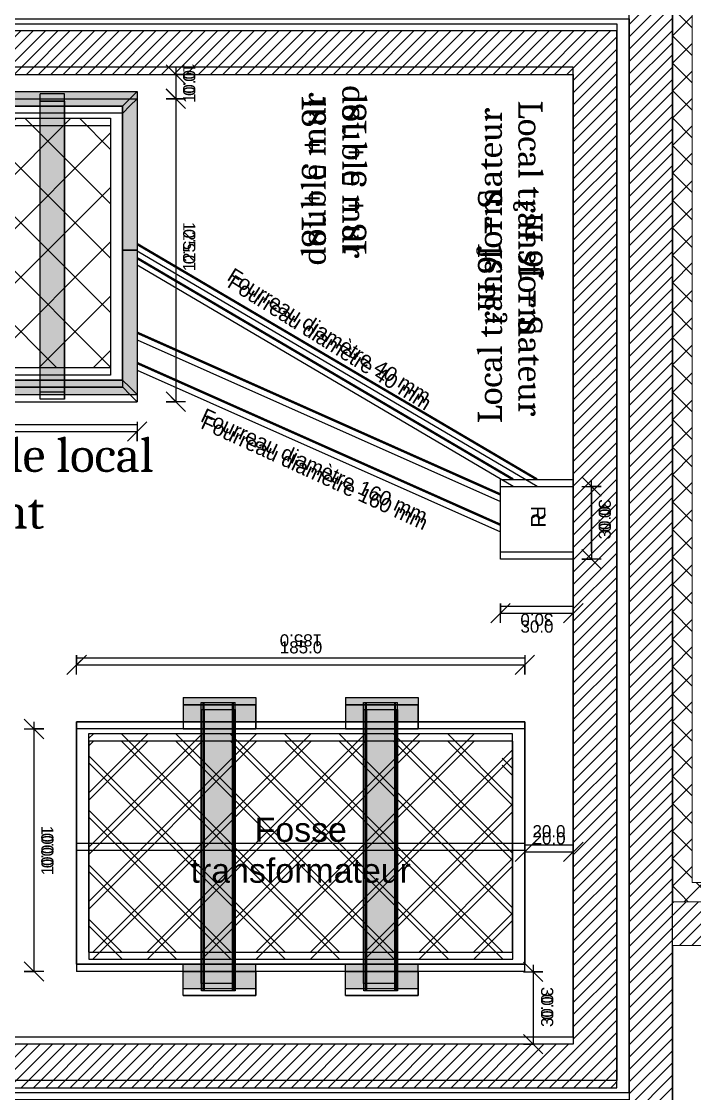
# Model space of a CAD drawing. Header units: centimetres. Extents: x 1724 to 19617, y -6503 to 8072.
# Drawn here: x 4019.2 to 4297, y 4561.4 to 5003.6 of the extents above; entities that cross this region are included whole.
import ezdxf

# ---------------------------------------------------------------- set-up
doc = ezdxf.new("R2010")
doc.units = ezdxf.units.CM
doc.linetypes.add('prlm_ef', pattern=[0.165, 0.1, -0.065])
doc.linetypes.add('VW-01', pattern=[0.41656, 0.20828, -0.20828])
doc.layers.add('B GÈnÈral', color=7, linetype='Continuous', lineweight=5)
for name, color, linetype in [('B Général', 252, 'Continuous'), ('C ANNOTATIONS-prestations', 252, 'Continuous'), ('prlm-MOD', 64, 'Continuous'), ('prlm-MOD-EL', 190, 'Continuous')]:
    doc.layers.add(name, color=color, linetype=linetype)
doc.styles.add('Arial', font='arial.ttf')
doc.styles.add('Cambria (bold italic)', font='cambriaz.ttf')
doc.styles.add('prlm-mod', font='cambriaz.ttf', dxfattribs={"height": 18})
doc.styles.add('texte courant 100', font='arial.ttf', dxfattribs={"height": 25})
pattern_1 = [(45, (0.0456, -2.938), (2.4253472, -2.6458333), [])]

# ---------------------------------------------------------------- blocks, each defined once
blk = doc.blocks.new('Groupe-129-1')
at = {"layer": 'C ANNOTATIONS-prestations'}
for p, q in [((4082.89, 4984.51), (4082.89, 4974.92)), ((3961.95, 4974.71), (4066.95, 4974.71)), ((4036.95, 4973.71), (4026.95, 4973.71)), ((4026.95, 4850.71), (4026.95, 4973.71)), ((4036.95, 4850.71), (4036.95, 4973.71)), ((4063.95, 4971.71), (4060.95, 4968.71)), ((4060.95, 4968.71), (4063.95, 4971.71)), ((4066.95, 4974.71), (4063.95, 4971.71)), ((4063.95, 4971.71), (4066.95, 4974.71)), ((4066.95, 4974.71), (4066.95, 4912.21)), ((4082.89, 4974.51), (4082.89, 4849.92)), ((4060.95, 4968.71), (3961.95, 4968.71)), ((4060.95, 4912.21), (4060.95, 4968.71)), ((4060.95, 4855.71), (4060.95, 4912.21)), ((4066.95, 4912.21), (4066.95, 4849.71)), ((4231.98, 4814.75), (4066.95, 4911.82)), ((4222.12, 4814.75), (4066.95, 4906.02)), ((4066.95, 4875.26), (4216.95, 4808.5)), ((4066.95, 4862.75), (4216.95, 4795.99)), ((4060.95, 4855.71), (3961.95, 4855.71)), ((4063.95, 4852.71), (4060.95, 4855.71)), ((4063.95, 4852.71), (4060.95, 4855.71)), ((4066.95, 4849.71), (4063.95, 4852.71)), ((4066.95, 4849.71), (4063.95, 4852.71)), ((3961.95, 4849.71), (4066.95, 4849.71)), ((4036.95, 4850.71), (4026.95, 4850.71)), ((3857.15, 4837.41), (4066.75, 4837.41)), ((4254.41, 4814.55), (4254.41, 4784.91)), ((4217.15, 4762.45), (4246.75, 4762.45)), ((4041.95, 4741.16), (4226.95, 4741.16)), ((4085.95, 4724.71), (4085.95, 4714.71)), ((4085.95, 4724.71), (4115.95, 4724.71)), ((4115.95, 4724.71), (4115.95, 4714.71)), ((4152.95, 4724.71), (4152.95, 4714.71)), ((4152.95, 4724.71), (4182.95, 4724.71)), ((4182.95, 4724.71), (4182.95, 4714.71)), ((4093.43, 4722.71), (4107.43, 4722.71)), ((4093.43, 4606.71), (4093.43, 4722.71)), ((4094.2, 4606.71), (4094.2, 4722.71)), ((4094.61, 4606.71), (4094.61, 4722.71)), ((4106.26, 4606.71), (4106.26, 4722.71)), ((4106.67, 4606.71), (4106.67, 4722.71)), ((4107.43, 4606.71), (4107.43, 4722.71)), ((4160.43, 4722.71), (4174.43, 4722.71)), ((4160.43, 4606.71), (4160.43, 4722.71)), ((4161.2, 4606.71), (4161.2, 4722.71)), ((4161.61, 4606.71), (4161.61, 4722.71)), ((4173.26, 4606.71), (4173.26, 4722.71)), ((4173.67, 4606.71), (4173.67, 4722.71)), ((4174.43, 4606.71), (4174.43, 4722.71)), ((4024.34, 4714.71), (4024.34, 4614.71)), ((4226.95, 4714.71), (4041.95, 4714.71)), ((4041.95, 4714.71), (4041.95, 4614.71)), ((4085.95, 4714.71), (4115.95, 4714.71)), ((4152.95, 4714.71), (4182.95, 4714.71)), ((4226.95, 4614.71), (4226.95, 4714.71)), ((4046.95, 4707.79), (4048.88, 4709.71)), ((4046.95, 4685.34), (4071.33, 4709.71)), ((4046.95, 4662.89), (4093.78, 4709.71)), ((4046.95, 4640.44), (4116.23, 4709.71)), ((4221.95, 4709.71), (4046.95, 4709.71)), ((4046.95, 4709.71), (4046.95, 4619.71)), ((4048.68, 4619.71), (4138.68, 4709.71)), ((4060.48, 4709.71), (4150.48, 4619.71)), ((4071.13, 4619.71), (4161.13, 4709.71)), ((4082.94, 4709.71), (4172.94, 4619.71)), ((4093.58, 4619.71), (4183.58, 4709.71)), ((4105.39, 4709.71), (4195.39, 4619.71)), ((4116.03, 4619.71), (4206.03, 4709.71)), ((4127.84, 4709.71), (4217.84, 4619.71)), ((4150.29, 4709.71), (4221.95, 4638.05)), ((4172.74, 4709.71), (4221.95, 4660.5)), ((4195.19, 4709.71), (4221.95, 4682.95)), ((4221.95, 4619.71), (4221.95, 4709.71)), ((4138.48, 4619.71), (4221.95, 4703.18)), ((4046.95, 4700.8), (4128.03, 4619.71)), ((4217.64, 4699.71), (4221.95, 4695.4)), ((4160.93, 4619.71), (4221.95, 4680.73)), ((4046.95, 4678.35), (4105.58, 4619.71)), ((4041.95, 4664.71), (4226.95, 4664.71)), ((4227.15, 4664.01), (4246.75, 4664.01)), ((4183.38, 4619.71), (4221.95, 4658.28)), ((4046.95, 4655.9), (4083.13, 4619.71)), ((4205.83, 4619.71), (4221.95, 4635.83)), ((4046.95, 4633.45), (4060.68, 4619.71)), ((4046.95, 4619.71), (4221.95, 4619.71)), ((4226.95, 4614.71), (4041.95, 4614.71)), ((4085.95, 4604.71), (4085.95, 4614.71)), ((4085.95, 4614.71), (4115.95, 4614.71)), ((4115.95, 4604.71), (4115.95, 4614.71)), ((4152.95, 4604.71), (4152.95, 4614.71)), ((4152.95, 4614.71), (4182.95, 4614.71)), ((4182.95, 4604.71), (4182.95, 4614.71)), ((4230.37, 4614.51), (4230.37, 4584.91)), ((4085.95, 4604.71), (4115.95, 4604.71)), ((4094.2, 4606.71), (4093.43, 4606.71)), ((4094.61, 4606.71), (4094.2, 4606.71)), ((4106.26, 4606.71), (4094.61, 4606.71)), ((4106.67, 4606.71), (4106.26, 4606.71)), ((4107.43, 4606.71), (4106.67, 4606.71)), ((4152.95, 4604.71), (4182.95, 4604.71)), ((4161.2, 4606.71), (4160.43, 4606.71)), ((4161.61, 4606.71), (4161.2, 4606.71)), ((4173.26, 4606.71), (4161.61, 4606.71)), ((4173.67, 4606.71), (4173.26, 4606.71)), ((4174.43, 4606.71), (4173.67, 4606.71)), ((4246.95, 4584.71), (3846.95, 4584.71))]:
    blk.add_line(p, q, dxfattribs=at)
at = {"layer": 'C ANNOTATIONS-prestations', "flags": 128}
for points in [[(3851.95, 4561.71), (3851.95, 4543.71), (4287.95, 4543.71), (4287.95, 5025.71), (3851.95, 5025.71), (3851.95, 5007.71), (4269.95, 5007.71), (4269.95, 4561.71), (3851.95, 4561.71)], [(4264.95, 4566.71), (4264.95, 5002.71), (3830.95, 5002.71), (3830.95, 4844.71), (3846.95, 4844.71), (3846.95, 4984.71), (4246.95, 4984.71), (4246.95, 4584.71), (3846.95, 4584.71), (3846.95, 4729.71), (3830.95, 4729.71), (3830.95, 4566.71)], [(4063.95, 4971.71), (4060.95, 4968.71), (3961.95, 4968.71), (3961.95, 4974.71), (4066.95, 4974.71)], [(4036.95, 4850.71), (4026.95, 4850.71), (4026.95, 4973.71), (4036.95, 4973.71)], [(4063.95, 4971.71), (4066.95, 4974.71), (4066.95, 4912.21), (4060.95, 4912.21), (4060.95, 4968.71)], [(3862.95, 4855.71), (4060.95, 4855.71), (4060.95, 4968.71), (3862.95, 4968.71)], [(3867.95, 4860.71), (3867.95, 4963.71), (4055.95, 4963.71), (4055.95, 4860.71)], [(4063.95, 4852.71), (4060.95, 4855.71), (4060.95, 4912.21), (4066.95, 4912.21), (4066.95, 4849.71)], [(4063.95, 4852.71), (4060.95, 4855.71), (3961.95, 4855.71), (3961.95, 4849.71), (4066.95, 4849.71)], [(4216.95, 4814.75), (4246.95, 4814.75), (4246.95, 4784.75), (4216.95, 4784.75)], [(4085.95, 4724.71), (4085.95, 4714.71), (4115.95, 4714.71), (4115.95, 4724.71)], [(4152.95, 4724.71), (4152.95, 4714.71), (4182.95, 4714.71), (4182.95, 4724.71)], [(4094.2, 4606.71), (4093.43, 4606.71), (4093.43, 4722.71), (4094.2, 4722.71)], [(4094.61, 4606.71), (4094.2, 4606.71), (4094.2, 4722.71), (4094.61, 4722.71)], [(4106.26, 4606.71), (4094.61, 4606.71), (4094.61, 4722.71), (4106.26, 4722.71)], [(4106.67, 4606.71), (4106.26, 4606.71), (4106.26, 4722.71), (4106.67, 4722.71)], [(4107.43, 4606.71), (4106.67, 4606.71), (4106.67, 4722.71), (4107.43, 4722.71)], [(4161.2, 4606.71), (4160.43, 4606.71), (4160.43, 4722.71), (4161.2, 4722.71)], [(4161.61, 4606.71), (4161.2, 4606.71), (4161.2, 4722.71), (4161.61, 4722.71)], [(4173.26, 4606.71), (4161.61, 4606.71), (4161.61, 4722.71), (4173.26, 4722.71)], [(4173.67, 4606.71), (4173.26, 4606.71), (4173.26, 4722.71), (4173.67, 4722.71)], [(4174.43, 4606.71), (4173.67, 4606.71), (4173.67, 4722.71), (4174.43, 4722.71)], [(4085.95, 4604.71), (4085.95, 4614.71), (4115.95, 4614.71), (4115.95, 4604.71)], [(4152.95, 4604.71), (4152.95, 4614.71), (4182.95, 4614.71), (4182.95, 4604.71)]]:
    blk.add_lwpolyline(points, close=True, dxfattribs=at)
for points in [[(4078.89, 4984.71), (4086.89, 4984.71), (4082.89, 4984.71), (4086.89, 4980.71), (4078.89, 4988.71)], [(4086.89, 4974.72), (4078.89, 4974.72), (4082.89, 4974.72), (4078.89, 4978.72), (4086.89, 4970.72)], [(4078.89, 4974.71), (4086.89, 4974.71), (4082.89, 4974.71), (4086.89, 4970.71), (4078.89, 4978.71)], [(4086.89, 4849.72), (4078.89, 4849.72), (4082.89, 4849.72), (4078.89, 4853.72), (4086.89, 4845.72)], [(4066.95, 4841.41), (4066.95, 4833.41), (4066.95, 4837.41), (4062.95, 4833.41), (4070.95, 4841.41)], [(4250.41, 4814.75), (4258.41, 4814.75), (4254.41, 4814.75), (4258.41, 4810.75), (4250.41, 4818.75)], [(4258.41, 4784.71), (4250.41, 4784.71), (4254.41, 4784.71), (4250.41, 4788.71), (4258.41, 4780.71)], [(4216.95, 4758.45), (4216.95, 4766.45), (4216.95, 4762.45), (4220.95, 4766.45), (4212.95, 4758.45)], [(4246.95, 4766.45), (4246.95, 4758.45), (4246.95, 4762.45), (4242.95, 4758.45), (4250.95, 4766.45)], [(4041.95, 4737.16), (4041.95, 4745.16), (4041.95, 4741.16), (4045.95, 4745.16), (4037.95, 4737.16)], [(4226.95, 4745.16), (4226.95, 4737.16), (4226.95, 4741.16), (4222.95, 4737.16), (4230.95, 4745.16)], [(4020.34, 4714.71), (4028.34, 4714.71), (4024.34, 4714.71), (4028.34, 4710.71), (4020.34, 4718.71)], [(4226.95, 4660.01), (4226.95, 4668.01), (4226.95, 4664.01), (4230.95, 4668.01), (4222.95, 4660.01)], [(4246.95, 4668.01), (4246.95, 4660.01), (4246.95, 4664.01), (4242.95, 4660.01), (4250.95, 4668.01)], [(4028.34, 4614.71), (4020.34, 4614.71), (4024.34, 4614.71), (4020.34, 4618.71), (4028.34, 4610.71)], [(4226.37, 4614.51), (4234.37, 4614.51), (4230.37, 4614.51), (4234.37, 4610.51), (4226.37, 4618.51)], [(4234.37, 4584.71), (4226.37, 4584.71), (4230.37, 4584.71), (4226.37, 4588.71), (4234.37, 4580.71)]]:
    blk.add_lwpolyline(points, dxfattribs=at)
at = {"layer": 'C ANNOTATIONS-prestations', "line_spacing_factor": 1.002709, "style": 'Arial'}
for s, insert, char_height, attachment_point, rotation in [('10.0', (4088.43, 4979.72), 5.007, 5, 90), ('125.0', (4088.43, 4912.22), 5.007, 5, 90), ('Fourreau diamètre 40 mm', (4106.88, 4902.39), 6.0078, 1, 327.9619), ('Fourreau diamètre 160 mm', (4095.25, 4844.42), 6.0078, 1, 335.345), ('30.0', (4259.95, 4799.73), 5.007, 5, 90), ('100.0', (4029.88, 4663.08), 5.007, 5, 90), ('30.0', (4236.17, 4598.56), 5.007, 5, 90)]:
    blk.add_mtext(s, dxfattribs=dict(at, insert=insert, char_height=char_height, attachment_point=attachment_point, rotation=rotation))
at = {"layer": 'C ANNOTATIONS-prestations', "attachment_point": 5, "rotation": 90}
for s, insert, char_height, width, line_spacing_factor, style in [('double mur 18 + 5 + 18 ', (4148.21, 4941.62), 9.9931, 77.9863, 1.004714, 'Cambria (bold italic)'), ('Local transformateur\\PS = 16 m²', (4220.92, 4905.88), 9.9931, 145.1437, 1.004714, 'Cambria (bold italic)'), ('R', (4232.5, 4800.79), 6.01, 5.0123, 1.002709, 'Arial')]:
    blk.add_mtext(s, dxfattribs=dict(at, insert=insert, char_height=char_height, width=width, line_spacing_factor=line_spacing_factor, style=style))
at = {"layer": 'C ANNOTATIONS-prestations', "attachment_point": 5, "style": 'Arial'}
for s, insert, char_height, line_spacing_factor in [('30.0', (4231.95, 4756.91), 5.007, 1.002709), ('185.0', (4134.56, 4748.36), 5.007, 1.002709), ('Fosse\\Ptransformateur', (4134.45, 4664.65), 10.013, 1.011557), ('20.0', (4236.95, 4669.56), 5.007, 1.002709)]:
    blk.add_mtext(s, dxfattribs=dict(at, insert=insert, char_height=char_height, line_spacing_factor=line_spacing_factor))

msp = doc.modelspace()

# ---------------------------------------------------------------- hatches: boundary and pattern name
at = {"layer": 'B GÈnÈral', "linetype": 'Continuous', "lineweight": 5, "true_color": 0x808080}
h = msp.add_hatch(dxfattribs=at)
h.set_pattern_fill('02_ISOLANT', color=8, angle=-90, style=0, pattern_type=2)
h.set_pattern_definition([(315, (0.046, -2.938), (5.656854, 5.656854), []), (45, (0.046, -2.938), (5.656854, -5.656854), [])])
h.paths.add_polyline_path([(4296.045, 5030.777), (4288.045, 5022.777), (4288.045, 4640.5), (4296.045, 4648.5)])
at = {"layer": 'B GÈnÈral', "linetype": 'Continuous', "lineweight": 5}
h = msp.add_hatch(dxfattribs=at)
h.set_pattern_fill('50_BETON', style=0, pattern_type=2)
h.set_pattern_definition(pattern_1)
h.paths.add_polyline_path([(4288.045, 5022.777), (4270.045, 5004.777), (4270.045, 4548.432), (4288.045, 4548.432)])
h = msp.add_hatch(dxfattribs=at)
h.set_pattern_fill('50_BETON', style=0, pattern_type=2)
h.set_pattern_definition(pattern_1)
h.paths.add_polyline_path([(4246.996, 4981.777), (4264.996, 4999.777), (3830.996, 4999.777), (3846.996, 4981.777)])
h = msp.add_hatch(dxfattribs=at)
h.set_pattern_fill('50_BETON', style=0, pattern_type=2)
h.set_pattern_definition(pattern_1)
h.paths.add_polyline_path([(4246.996, 4581.777), (4264.996, 4563.777), (4264.996, 4999.777), (4246.996, 4981.777)])
at = {"layer": 'B GÈnÈral', "linetype": 'Continuous', "lineweight": 5, "true_color": 0x808080}
h = msp.add_hatch(dxfattribs=at)
h.set_pattern_fill('02_ISOLANT', color=8, style=0, pattern_type=2)
h.set_pattern_definition([(45, (0.046, -2.938), (-5.656854, 5.656854), []), (135, (0.046, -2.938), (5.656854, 5.656854), [])])
h.paths.add_polyline_path([(4296.045, 4648.5), (4288.045, 4640.5), (4534.01, 4640.5), (4534.01, 4648.5)])
at = {"layer": 'B GÈnÈral', "linetype": 'Continuous', "lineweight": 5}
h = msp.add_hatch(dxfattribs=at)
h.set_pattern_fill('50_BETON', style=0, pattern_type=2)
h.set_pattern_definition(pattern_1)
h.paths.add_polyline_path([(4642.01, 4622.5), (4642.01, 4640.5), (4288.045, 4640.5), (4288.045, 4622.5)])
h = msp.add_hatch(dxfattribs=at)
h.set_pattern_fill('50_BETON', style=0, pattern_type=2)
h.set_pattern_definition(pattern_1)
h.paths.add_polyline_path([(3846.996, 4581.777), (3830.996, 4563.777), (4264.996, 4563.777), (4246.996, 4581.777)])
at = {"layer": 'prlm-MOD-EL', "linetype": 'Continuous', "lineweight": 20}
for points in [[(4063.951, 4971.715), (4060.951, 4968.715), (3961.951, 4968.715), (3961.951, 4974.715), (4066.951, 4974.715)], [(4036.951, 4850.715), (4026.951, 4850.715), (4026.951, 4973.715), (4036.951, 4973.715)], [(4063.951, 4971.715), (4066.951, 4974.715), (4066.951, 4912.215), (4060.951, 4912.215), (4060.951, 4968.715)], [(4063.951, 4852.715), (4060.951, 4855.715), (4060.951, 4912.215), (4066.951, 4912.215), (4066.951, 4849.715)], [(4063.951, 4852.715), (4060.951, 4855.715), (3961.951, 4855.715), (3961.951, 4849.715), (4066.951, 4849.715)], [(4085.951, 4724.715), (4085.951, 4714.715), (4115.951, 4714.715), (4115.951, 4724.715)], [(4152.951, 4724.715), (4152.951, 4714.715), (4182.951, 4714.715), (4182.951, 4724.715)], [(4094.204, 4606.715), (4093.435, 4606.715), (4093.435, 4722.715), (4094.204, 4722.715)], [(4094.612, 4606.715), (4094.204, 4606.715), (4094.204, 4722.715), (4094.612, 4722.715)], [(4106.258, 4606.715), (4094.612, 4606.715), (4094.612, 4722.715), (4106.258, 4722.715)], [(4106.666, 4606.715), (4106.258, 4606.715), (4106.258, 4722.715), (4106.666, 4722.715)], [(4107.435, 4606.715), (4106.666, 4606.715), (4106.666, 4722.715), (4107.435, 4722.715)], [(4161.204, 4606.715), (4160.435, 4606.715), (4160.435, 4722.715), (4161.204, 4722.715)], [(4161.612, 4606.715), (4161.204, 4606.715), (4161.204, 4722.715), (4161.612, 4722.715)], [(4173.258, 4606.715), (4161.612, 4606.715), (4161.612, 4722.715), (4173.258, 4722.715)], [(4173.666, 4606.715), (4173.258, 4606.715), (4173.258, 4722.715), (4173.666, 4722.715)], [(4174.435, 4606.715), (4173.666, 4606.715), (4173.666, 4722.715), (4174.435, 4722.715)], [(4085.951, 4604.715), (4085.951, 4614.715), (4115.951, 4614.715), (4115.951, 4604.715)], [(4152.951, 4604.715), (4152.951, 4614.715), (4182.951, 4614.715), (4182.951, 4604.715)]]:
    msp.add_hatch(color=250, dxfattribs=at).paths.add_polyline_path(points, flags=0)
at = {"layer": 'prlm-MOD-EL', "linetype": 'Continuous'}
h = msp.add_hatch(dxfattribs=at)
h.set_pattern_fill('ANSI37', color=256, scale=5, angle=-90, style=0)
h.set_pattern_definition([(315, (5983.308, 1294.79), (11.22532, 11.22532), []), (45, (5983.308, 1294.79), (-11.22532, 11.22532), [])])
h.paths.add_polyline_path([(3867.951, 4860.715), (3867.951, 4963.715), (4055.951, 4963.715), (4055.951, 4860.715)])

# ---------------------------------------------------------------- linework, layer by layer
at = {"layer": 'B Général', "color": 7, "linetype": 'Continuous', "lineweight": 5}
for p, q in [((4296.045, 5030.777), (4296.045, 4648.5)), ((4288.045, 4640.5), (4288.045, 5022.777)), ((4288.045, 5022.777), (4288.045, 4640.5)), ((4270.045, 4548.432), (4270.045, 5004.777)), ((3830.996, 4999.777), (4264.996, 4999.777)), ((4264.996, 4999.777), (4264.996, 4563.777)), ((3846.996, 4981.777), (4246.996, 4981.777)), ((4246.996, 4981.777), (4246.996, 4581.777)), ((4296.045, 4648.5), (4534.01, 4648.5)), ((4288.045, 4640.5), (4534.01, 4640.5)), ((4288.045, 4640.5), (4642.01, 4640.5)), ((4288.045, 4622.5), (4642.01, 4622.5)), ((4288.045, 4548.432), (4288.045, 4622.5)), ((4246.996, 4581.777), (3846.996, 4581.777)), ((4264.996, 4563.777), (3830.996, 4563.777))]:
    msp.add_line(p, q, dxfattribs=at)
at = {"layer": 'B Général', "color": 7, "linetype": 'Continuous', "lineweight": 18}
for p, q in [((4288.045, 4640.5), (4288.045, 5022.777)), ((4270.045, 4548.432), (4270.045, 5004.777)), ((3830.996, 4999.777), (4264.996, 4999.777)), ((4264.996, 4999.777), (4264.996, 4563.777)), ((3846.996, 4981.777), (4246.996, 4981.777)), ((4246.996, 4981.777), (4246.996, 4581.777)), ((4288.045, 4640.5), (4642.01, 4640.5)), ((4288.045, 4622.5), (4642.01, 4622.5)), ((4288.045, 4548.432), (4288.045, 4622.5)), ((4246.996, 4581.777), (3846.996, 4581.777)), ((4264.996, 4563.777), (3830.996, 4563.777))]:
    msp.add_line(p, q, dxfattribs=at)
at = {"layer": 'B Général', "color": 7, "linetype": 'Continuous', "lineweight": 13}
for p, q in [((4288.045, 5022.777), (4288.045, 4640.5)), ((4288.045, 4640.5), (4534.01, 4640.5))]:
    msp.add_line(p, q, dxfattribs=at)
at = {"layer": 'B Général', "color": 1, "linetype": 'VW-01', "lineweight": 5, "true_color": 0xff0000, "flags": 128}
msp.add_lwpolyline([(4569.481, 5498.311, 0.2972461), (3492.697, 4667.872), (3431.643, 4464.48)], format="xyb", dxfattribs=at)
at = {"layer": 'prlm-MOD', "color": 0}
for p, q in [((4082.887, 4984.515), (4082.887, 4974.917)), ((4082.887, 4974.515), (4082.887, 4849.917)), ((3857.151, 4837.411), (4066.751, 4837.411)), ((4254.406, 4814.548), (4254.406, 4784.915)), ((4217.151, 4762.449), (4246.751, 4762.449)), ((4041.951, 4741.158), (4226.951, 4741.158)), ((4024.338, 4714.715), (4024.338, 4614.715)), ((4227.151, 4664.013), (4246.751, 4664.013)), ((4230.373, 4614.515), (4230.373, 4584.915))]:
    msp.add_line(p, q, dxfattribs=at)
at = {"layer": 'prlm-MOD', "linetype": 'Continuous', "lineweight": -3}
msp.add_lwpolyline([(3846.951, 5002.715), (4264.951, 5002.715), (4264.951, 4566.715), (3846.951, 4566.715), (3846.951, 4536.715), (3830.951, 4536.715), (3830.951, 4729.715), (3846.951, 4729.715), (3846.951, 4584.715), (4246.951, 4584.715), (4246.951, 4984.715), (3846.951, 4984.715), (3846.951, 4844.715), (3830.951, 4844.715), (3830.951, 5032.942), (3846.951, 5032.942), (3846.951, 5002.715)], dxfattribs=at)
for points in [[(3851.951, 4561.715), (3851.951, 4543.715), (4287.951, 4543.715), (4287.951, 5025.715), (3851.951, 5025.715), (3851.951, 5007.715), (4269.951, 5007.715), (4269.951, 4561.715), (3851.951, 4561.715)], [(4216.951, 4814.748), (4246.951, 4814.748), (4246.951, 4784.748), (4216.951, 4784.748)]]:
    msp.add_lwpolyline(points, close=True, dxfattribs=at)
at = {"layer": 'prlm-MOD', "color": 7, "linetype": 'prlm_ef', "const_width": 1}
for points in [[(4231.978, 4814.748), (4066.951, 4911.821)], [(4222.116, 4814.748), (4066.951, 4906.02)], [(4066.951, 4875.26), (4216.951, 4808.504)], [(4066.951, 4862.747), (4216.951, 4795.991)]]:
    msp.add_lwpolyline(points, dxfattribs=at)
at = {"layer": 'prlm-MOD-EL', "linetype": 'Continuous'}
for p, q in [((3961.951, 4974.715), (4066.951, 4974.715)), ((4036.951, 4973.715), (4026.951, 4973.715)), ((4026.951, 4850.715), (4026.951, 4973.715)), ((4036.951, 4850.715), (4036.951, 4973.715)), ((4063.951, 4971.715), (4060.951, 4968.715)), ((4060.951, 4968.715), (4063.951, 4971.715)), ((4066.951, 4974.715), (4063.951, 4971.715)), ((4063.951, 4971.715), (4066.951, 4974.715)), ((4066.951, 4974.715), (4066.951, 4912.215)), ((4060.951, 4968.715), (3961.951, 4968.715)), ((4060.951, 4912.215), (4060.951, 4968.715)), ((4060.951, 4855.715), (4060.951, 4912.215)), ((4066.951, 4912.215), (4066.951, 4849.715)), ((4060.951, 4855.715), (3961.951, 4855.715)), ((4063.951, 4852.715), (4060.951, 4855.715)), ((4063.951, 4852.715), (4060.951, 4855.715)), ((4066.951, 4849.715), (4063.951, 4852.715)), ((4066.951, 4849.715), (4063.951, 4852.715)), ((3961.951, 4849.715), (4066.951, 4849.715)), ((4036.951, 4850.715), (4026.951, 4850.715)), ((4085.951, 4724.715), (4085.951, 4714.715)), ((4085.951, 4724.715), (4115.951, 4724.715)), ((4115.951, 4724.715), (4115.951, 4714.715)), ((4152.951, 4724.715), (4152.951, 4714.715)), ((4152.951, 4724.715), (4182.951, 4724.715)), ((4182.951, 4724.715), (4182.951, 4714.715)), ((4093.435, 4722.715), (4107.435, 4722.715)), ((4093.435, 4606.715), (4093.435, 4722.715)), ((4094.204, 4606.715), (4094.204, 4722.715)), ((4094.612, 4606.715), (4094.612, 4722.715)), ((4106.258, 4606.715), (4106.258, 4722.715)), ((4106.666, 4606.715), (4106.666, 4722.715)), ((4107.435, 4606.715), (4107.435, 4722.715)), ((4160.435, 4722.715), (4174.435, 4722.715)), ((4160.435, 4606.715), (4160.435, 4722.715)), ((4161.204, 4606.715), (4161.204, 4722.715)), ((4161.612, 4606.715), (4161.612, 4722.715)), ((4173.258, 4606.715), (4173.258, 4722.715)), ((4173.666, 4606.715), (4173.666, 4722.715)), ((4174.435, 4606.715), (4174.435, 4722.715)), ((4041.951, 4614.715), (4041.951, 4714.715)), ((4041.951, 4714.715), (4226.951, 4714.715)), ((4226.951, 4714.715), (4041.951, 4714.715)), ((4041.951, 4714.715), (4041.951, 4614.715)), ((4085.951, 4714.715), (4115.951, 4714.715)), ((4152.951, 4714.715), (4182.951, 4714.715)), ((4226.951, 4714.715), (4226.951, 4614.715)), ((4226.951, 4614.715), (4226.951, 4714.715)), ((4046.951, 4707.788), (4048.878, 4709.715)), ((4046.951, 4685.337), (4071.328, 4709.715)), ((4046.951, 4662.887), (4093.779, 4709.715)), ((4046.951, 4640.436), (4116.23, 4709.715)), ((4221.951, 4709.715), (4046.951, 4709.715)), ((4046.951, 4709.715), (4046.951, 4619.715)), ((4048.68, 4619.715), (4138.68, 4709.715)), ((4060.484, 4709.715), (4150.484, 4619.715)), ((4071.131, 4619.715), (4161.131, 4709.715)), ((4082.935, 4709.715), (4172.935, 4619.715)), ((4093.581, 4619.715), (4183.581, 4709.715)), ((4105.386, 4709.715), (4195.386, 4619.715)), ((4116.032, 4619.715), (4206.032, 4709.715)), ((4127.836, 4709.715), (4217.836, 4619.715)), ((4150.287, 4709.715), (4221.951, 4638.051)), ((4172.738, 4709.715), (4221.951, 4660.502)), ((4195.188, 4709.715), (4221.951, 4682.953)), ((4221.951, 4619.715), (4221.951, 4709.715)), ((4138.483, 4619.715), (4221.951, 4703.183)), ((4046.951, 4700.798), (4128.034, 4619.715)), ((4217.639, 4699.715), (4221.951, 4695.403)), ((4160.933, 4619.715), (4221.951, 4680.732)), ((4046.951, 4678.347), (4105.583, 4619.715)), ((4041.951, 4664.715), (4226.951, 4664.715)), ((4183.384, 4619.715), (4221.951, 4658.281)), ((4046.951, 4655.897), (4083.133, 4619.715)), ((4205.835, 4619.715), (4221.951, 4635.831)), ((4046.951, 4633.446), (4060.682, 4619.715)), ((4046.951, 4619.715), (4221.951, 4619.715)), ((4226.951, 4614.715), (4041.951, 4614.715)), ((4041.951, 4614.715), (4226.951, 4614.715)), ((4085.951, 4604.715), (4085.951, 4614.715)), ((4085.951, 4614.715), (4115.951, 4614.715)), ((4115.951, 4604.715), (4115.951, 4614.715)), ((4152.951, 4604.715), (4152.951, 4614.715)), ((4152.951, 4614.715), (4182.951, 4614.715)), ((4182.951, 4604.715), (4182.951, 4614.715)), ((4085.951, 4604.715), (4115.951, 4604.715)), ((4094.204, 4606.715), (4093.435, 4606.715)), ((4094.612, 4606.715), (4094.204, 4606.715)), ((4106.258, 4606.715), (4094.612, 4606.715)), ((4106.666, 4606.715), (4106.258, 4606.715)), ((4107.435, 4606.715), (4106.666, 4606.715)), ((4152.951, 4604.715), (4182.951, 4604.715)), ((4161.204, 4606.715), (4160.435, 4606.715)), ((4161.612, 4606.715), (4161.204, 4606.715)), ((4173.258, 4606.715), (4161.612, 4606.715)), ((4173.666, 4606.715), (4173.258, 4606.715)), ((4174.435, 4606.715), (4173.666, 4606.715))]:
    msp.add_line(p, q, dxfattribs=at)
at = {"layer": 'prlm-MOD-EL', "linetype": 'Continuous', "flags": 128}
for points in [[(3862.951, 4855.715), (3862.951, 4968.715), (4060.951, 4968.715), (4060.951, 4855.715)], [(3862.951, 4855.715), (4060.951, 4855.715), (4060.951, 4968.715), (3862.951, 4968.715)], [(3867.951, 4860.715), (3867.951, 4963.715), (4055.951, 4963.715), (4055.951, 4860.715)]]:
    msp.add_lwpolyline(points, close=True, dxfattribs=at)

# ---------------------------------------------------------------- block references
at = {"layer": 'B Général', "color": 252, "true_color": 0x989898}
msp.add_blockref('Groupe-129-1', (0.046, -2.938), dxfattribs=at)

# ---------------------------------------------------------------- texts
at = {"layer": 'prlm-MOD', "color": 0, "char_height": 5, "attachment_point": 5, "style": 'Arial'}
for s, insert, rotation in [('\\A1;10.0', (4088.429, 4979.716), 270), ('\\A1;125.0', (4088.429, 4912.216), 270), ('\\A1;30.0', (4259.949, 4799.731), 270), ('\\A1;30.0', (4231.951, 4756.906), 180), ('\\A1;185.0', (4134.564, 4748.364), 180), ('\\A1;100.0', (4029.881, 4663.076), 270), ('\\A1;30.0', (4236.171, 4598.557), 270)]:
    msp.add_mtext(s, dxfattribs=dict(at, insert=insert, rotation=rotation))
at = {"layer": 'prlm-MOD', "char_height": 10, "attachment_point": 5, "rotation": 270, "style": 'prlm-mod'}
for s, insert, width in [('double mur 18 + 5 + 18 ', (4148.212, 4941.623), 77.9863), ('Local transformateur\\PS = 16 m²', (4220.915, 4905.876), 145.14373)]:
    msp.add_mtext(s, dxfattribs=dict(at, insert=insert, width=width))
at = {"layer": 'prlm-MOD', "color": 7, "char_height": 6, "attachment_point": 1, "style": 'texte courant 100'}
for s, insert, rotation in [('Fourreau diamètre 40 mm', (4106.829, 4902.309, 0), 327.96187), ('Fourreau diamètre 160 mm', (4095.214, 4844.335, 0), 335.345)]:
    msp.add_mtext(s, dxfattribs=dict(at, insert=insert, rotation=rotation))
at = {"layer": 'prlm-MOD', "color": 1, "insert": (3758.305, 4831.804), "char_height": 14, "width": 351.29365, "attachment_point": 1, "style": 'prlm-mod'}
msp.add_mtext('il faut 2.50m de hauteur dans le local transfo + double dalle et isolant ', dxfattribs=at)
at = {"layer": 'prlm-MOD', "color": 7, "insert": (4232.503, 4800.793), "char_height": 6, "width": 5.01225, "attachment_point": 5, "rotation": 270, "style": 'texte courant 100'}
msp.add_mtext('R', dxfattribs=at)
at = {"layer": 'prlm-MOD', "color": 0, "insert": (4236.951, 4669.556), "char_height": 5, "attachment_point": 5, "style": 'Arial'}
msp.add_mtext('\\A1;20.0', dxfattribs=at)

doc.saveas('drawing.dxf')
